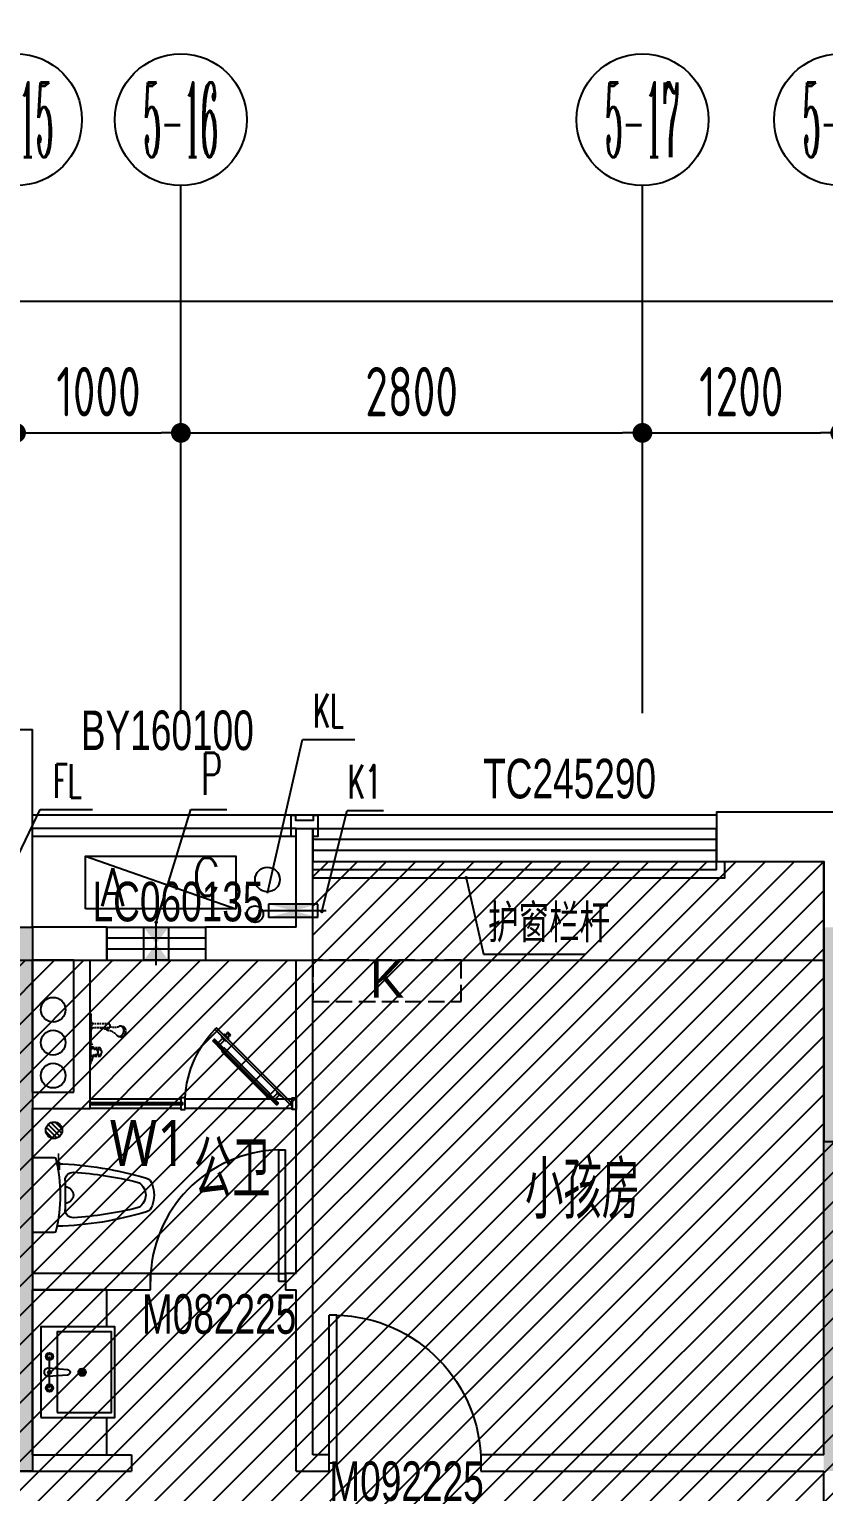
# Model space of a CAD drawing. Header units: millimetres. Extents: x -235126 to 312941, y -228449 to 114042.
# Drawn here: x -87016 to -82196, y -138462 to -129588 of the extents above; entities that cross this region are included whole.
import ezdxf
from ezdxf.enums import TextEntityAlignment as Align
from ezdxf.lldxf.tags import DXFTag

# ---------------------------------------------------------------- set-up
doc = ezdxf.new("R2010")
doc.units = ezdxf.units.MM
doc.header["$LTSCALE"] = 800
doc.linetypes.add('DASH', pattern=[0.35, 0.25, -0.1])
doc.linetypes.add('DASHED2', pattern=[9.525, 6.35, -3.175])
doc.layers.get('DEFPOINTS').update_dxf_attribs({"color": 250})
for name, color, linetype in [('_WALL', 6, 'Continuous'), ('_景森-废水立管', 4, 'Continuous'), ('_景森-污水立管', 2, 'Continuous'), ('_景森-空调冷凝立管', 116, 'Continuous'), ('_景森-通气立管', 112, 'Continuous'), ('_景森-雨水立管', 231, 'Continuous'), ('AXIS', 3, 'Continuous'), ('AXIS_TEXT', 7, 'Continuous'), ('c景森a-厨厕', 14, 'Continuous'), ('FF-DOOR-门扇', 2, 'Continuous'), ('FF-UTIL-沐浴趟门', 1, 'Continuous'), ('FF-UTIL-洁具', 1, 'Continuous'), ('f景森a-房名', 61, 'Continuous'), ('j景森a-金属挂石', 30, 'Continuous'), ('k景森a-空调', 15, 'Continuous'), ('l景森a-栏杆', 54, 'Continuous'), ('m景森a-门窗', 2, 'Continuous'), ('m景森a-门窗编号', 51, 'Continuous'), ('PUB_TEXT', 7, 'Continuous'), ('S-消防-附件', 1, 'Continuous'), ('STAIR', 2, 'Continuous'), ('s景森a-索引', 123, 'Continuous'), ('TEXT', 7, 'Continuous'), ('t景森a-砼', 6, 'Continuous'), ('WALL', 4, 'Continuous'), ('暖通意见', 90, 'Continuous'), ('留孔', 1, 'Continuous')]:
    doc.layers.add(name, color=color, linetype=linetype)
doc.styles.add('_TCH_AXIS', font='COMPLEX', dxfattribs={"width": 0.8, "bigfont": 'HZTXT'})
doc.styles.add('_TCH_DIM', font='TXT', dxfattribs={"width": 0.65, "bigfont": 'HZTXT'})
doc.styles.add('COMPLEX', font='COMPLEX')
doc.styles.add('DIM_FONT', font='simplex_.ttf', dxfattribs={"width": 0.7, "bigfont": 'GBCBIG'})
doc.styles.get("Standard").update_dxf_attribs({"font": 'arial.ttf'})
doc.styles.add('TSSD_REIN_T3', font='TSSDENG', dxfattribs={"width": 0.7, "bigfont": 'HZTXT'})
doc.styles.add('景森-黑体', font='')
doc.styles.add('景森尺寸字体', font='景森细字型.SHX', dxfattribs={"width": 0.7, "bigfont": '景森汉字.shx'})
doc.styles.add('景森细字体', font='景森细字型.SHX', dxfattribs={"width": 0.85, "bigfont": '景森汉字.shx'})
doc.styles.get('景森-黑体').set_extended_font_data('Microsoft YaHei')
tags = doc.linetypes.add('HIDDEN2', pattern=[0.1875, 0.125, -0.0625]).pattern_tags.tags
tags[6:7] = [DXFTag(74, 4), DXFTag(75, 0), DXFTag(340, '0'), DXFTag(46, 1.0), DXFTag(50, 0.0), DXFTag(44, 0.0), DXFTag(45, 0.0)]
tags[4:5] = [DXFTag(74, 4), DXFTag(75, 0), DXFTag(340, '0'), DXFTag(46, 1.0), DXFTag(50, 0.0), DXFTag(44, 0.0), DXFTag(45, 0.0)]
doc.dimstyles.new('_TCH_ARCH&&100', dxfattribs={"dimtxt": 300, "dimasz": 120, "dimexe": 250, "dimexo": 0, "dimgap": 100, "dimtad": 1, "dimdec": 0, "dimzin": 0, "dimdsep": 46, "dimtxsty": 'TSSD_REIN_T3', "dimblk": 'DOT', "dimcen": 0.09, "dimclrt": 7, "dimazin": 2, "dimtfac": 1, "dimtdec": 0, "dimtix": 1, "dimtmove": 2, "dimatfit": 3, "dimtolj": 1, "dimtzin": 0, "dimarcsym": 0})

# ---------------------------------------------------------------- blocks, each defined once
blk = doc.blocks.new('景森门窗编号01')
at = {"layer": 'm景森a-门窗编号', "style": '景森尺寸字体', "width": 0.7}
blk.add_attdef('门窗编号', text='', height=2.4, dxfattribs=at).set_placement((0, 0), align=Align.MIDDLE)
blk = doc.blocks.new('卫生间排气孔')
at = {"layer": '留孔', "ltscale": 0.1}
blk.add_line((130, 0), (-130, 0), dxfattribs=at)
blk.add_lwpolyline([(100, -75), (-100, -75), (-100, 75), (100, 75)], close=True, dxfattribs=at)
blk.add_solid([(100, -75), (100, 75), (-100, 75), (-100, -75)], dxfattribs=at)
blk = doc.blocks.new('A$C6474651F')
at = {"layer": '留孔'}
blk.add_line((40, 0), (40, 400), dxfattribs=at)
at = {"layer": '留孔', "linetype": 'HIDDEN2', "ltscale": 0.5}
for p, q in [((0, 50), (0, 350)), ((0, 350), (80, 350)), ((80, 50), (80, 350)), ((80, 50), (0, 50))]:
    blk.add_line(p, q, dxfattribs=at)
blk.add_solid([(80, 50), (80, 350), (0, 350), (0, 50)], dxfattribs=at)
blk = doc.blocks.new('BATH')
at = {"linetype": 'DASH', "ltscale": 0.05}
for p, q in [((285.4, 0), (0, 0)), ((5.6, 0), (31.6, -12.1)), ((129.6, 0), (104.1, -12.1)), ((144.4, 0), (145, -1)), ((190.5, 0), (239.3, 0)), ((190.5, -3.2), (190.5, 0)), ((239.3, -3.1), (239.3, 0)), ((285.4, 0), (284.8, -1)), ((31.6, -12.1), (44.4, -12.1)), ((44.4, -12.1), (44.4, -51)), ((58.2, -57.4), (50.5, -57.4)), ((53.5, -40), (53.5, -36.3)), ((77.8, -57.4), (85.5, -57.4)), ((82.5, -40), (82.5, -36.3)), ((91.8, -51), (91.8, -12.1)), ((91.8, -12.1), (104.1, -12.1)), ((191.2, -2.5), (147.7, -2.5)), ((236.1, -6.3), (193.7, -6.3)), ((194.1, -89.4), (203.2, -55.3)), ((203.3, -102.3), (203.2, -6.3)), ((226.7, -102.4), (226.6, -6.3)), ((282.1, -2.5), (238.6, -2.5)), ((153.4, -168.7), (156.5, -156.9)), ((189.9, -98.3), (191.6, -92.3)), ((220.4, -108.8), (209.4, -108.8)), ((210, -183.8), (213.1, -172.1))]:
    blk.add_line(p, q, dxfattribs=at)
at = {"color": 251, "linetype": 'DASH', "ltscale": 0.05}
for p, q in [((91.7, 0), (44.3, 0)), ((44.3, 0), (44.3, -11.9)), ((92.1, 0), (44.7, 0)), ((275.7, 0), (151.8, 0)), ((45, -15.3), (44.6, -14.4)), ((44.9, -15.2), (53.9, -37.2)), ((91.1, -15.2), (82.1, -37.2)), ((91.1, -15.3), (91.4, -14.4)), ((91.7, 0), (91.7, -11.9)), ((276.3, 0), (152.4, 0))]:
    blk.add_line(p, q, dxfattribs=at)
for centre, radius, start, end in [((51.1, -12.2), 6.87, 177.39994, 200.82252), ((-52.1, -44.6), 105.9, 5.80235, 22.58697), ((59.6, -33.2), 6.35, 185.80235, 232.33074), ((59.8, -34.8), 6.35, 202.29699, 245.86143), ((66.9, -23.7), 18.4, 232.33074, 273.30983), ((67.2, -18.3), 24.4, 245.86143, 271.87311), ((68.2, -21.8), 20.3, 268.65753, 269.55314), ((67.9, -17.1), 25.7, 269.61262, 270.13828), ((69.1, -23.7), 18.4, 266.69017, 307.66926), ((68.8, -18.3), 24.4, 268.12689, 294.13857), ((67.8, -21.8), 20.3, 270.44686, 271.34247), ((68.1, -17.1), 25.7, 269.86172, 270.38738), ((76.2, -34.8), 6.35, 294.13857, 337.70301), ((76.4, -33.2), 6.35, 307.66926, 354.19765), ((188.1, -44.6), 105.9, 157.41303, 174.19765), ((84.9, -12.2), 6.87, 339.17748, 2.60006), ((172.6, -161.3), 16.7, 165, 193.91751), ((193.9, -99.4), 4.07, 129.16683, 165), ((198.2, -97.8), 8.69, 200.83317, 201.23198), ((196.8, -103), 8.69, 104.83949, 129.16683), ((198.1, -107.8), 13.7, 67.5964, 104.83949), ((199.7, -101.7), 13.7, 74.7863, 104.83949), ((190.3, -169.5), 23.6, 13.91751, 23.823), ((179.4, -159.6), 23.6, 193.91751, 218.13726), ((184.6, -155.5), 30.2, 218.13726, 237.74628), ((189.2, -148.1), 39, 237.74628, 255), ((189.2, -148.1), 39, 255, 272.25372), ((189.6, -156.8), 30.2, 272.25372, 291.86274), ((192, -163), 23.6, 291.86274, 316.08249), ((197, -167.8), 16.7, 316.08249, 345)]:
    blk.add_arc(centre, radius, start, end, dxfattribs=at)
at = {"linetype": 'DASH', "ltscale": 0.05}
for centre, radius, start, end in [((50.8, -51), 6.35, 180, 270), ((94.3, -39.2), 40.8, 181.13076, 213.58799), ((64.5, -56.8), 6.46, 220.34879, 243.3825), ((66.6, -52.7), 11.1, 243.3825, 258.27303), ((68, -46), 17.9, 258.27303, 270), ((68, -46), 17.9, 270, 281.72697), ((69.4, -52.7), 11.1, 281.72697, 296.6175), ((71.5, -56.8), 6.46, 296.6175, 319.65121), ((41.7, -39.2), 40.8, 326.41201, 358.86924), ((85.5, -51), 6.35, 270, 0), ((147.7, 0.6), 3.17, 210, 270), ((193.7, -3.2), 3.17, 180.07821, 270.07821), ((236.1, -3.1), 3.17, 270.07821, 0.07821), ((282.1, 0.6), 3.17, 270, 330), ((172.6, -161.3), 16.7, 136.08249, 165), ((91.8, -75), 101.7, 312.02087, 347.90061), ((177.6, -166.1), 23.6, 127.47022, 136.08249), ((193.9, -99.4), 4.07, 165, 200.83317), ((195.5, -93.4), 4.07, 129.16683, 165), ((198.4, -96.9), 8.69, 104.83949, 129.16683), ((209.6, -102.5), 6.35, 178.2992, 268.2992), ((297.1, -132.7), 89.5, 164.49946, 200.25596), ((197, -167.8), 16.7, 345, 13.91751), ((220.3, -102.4), 6.35, 270.07821, 0.07821), ((169.5, -173), 16.7, 165, 193.91751), ((176.2, -171.3), 23.6, 193.91751, 218.13726), ((181.4, -167.2), 30.2, 218.13726, 237.74628), ((186.1, -159.8), 39, 237.74628, 255), ((185, -150.5), 47.8, 259.14431, 285.36325), ((188.9, -174.7), 23.6, 291.86274, 316.08249), ((193.9, -179.5), 16.7, 316.08249, 345)]:
    blk.add_arc(centre, radius, start, end, dxfattribs=at)
blk = doc.blocks.new('A$C5F59444B')
at = {"layer": 'FF-DOOR-门扇'}
for p, q in [((0, 8.5), (459.6, 468.1)), ((468.1, 459.6), (8.5, 0)), ((459.6, 468.1), (468.1, 459.6)), ((415.1, 342.9), (469.5, 397.4)), ((480.1, 386.8), (425.7, 332.3)), ((473.8, 397.4), (480.1, 391)), ((139.3, 74.2), (408, 342.9)), ((425.7, 325.3), (157, 56.6)), ((415.1, 342.9), (425.7, 332.3)), ((8.5, 0), (0, 8.5)), ((139.3, 67.2), (84.9, 12.7)), ((84.9, 8.5), (91.2, 2.1)), ((95.5, 2.1), (149.9, 56.6)), ((116.3, 44.2), (105.7, 33.6)), ((149.9, 56.6), (139.3, 67.2))]:
    blk.add_line(p, q, dxfattribs=at)
at = {"layer": 'FF-DOOR-门扇', "linetype": 'ByBlock'}
for p, q in [((373, 423.9), (390.7, 441.6)), ((376.5, 420.4), (373, 423.9)), ((388.9, 397.4), (385.4, 400.9)), ((417.2, 425.7), (388.9, 397.4)), ((390.7, 441.6), (394.2, 438.1)), ((425.7, 417.2), (397.4, 388.9)), ((397.4, 388.9), (400.9, 385.4)), ((400.9, 385.4), (429.2, 413.7)), ((420.4, 404.8), (409.8, 394.2)), ((409.8, 394.2), (438.1, 365.9)), ((413.7, 429.2), (417.2, 425.7)), ((448.7, 376.5), (420.4, 404.8)), ((429.2, 413.7), (425.7, 417.2)), ((438.1, 365.9), (448.7, 376.5)), ((65.1, 56.6), (93.3, 84.9)), ((68.6, 53), (65.1, 56.6)), ((96.9, 81.3), (68.6, 53)), ((77.4, 61.9), (88, 72.5)), ((105.7, 33.6), (77.4, 61.9)), ((88, 72.5), (116.3, 44.2)), ((93.3, 84.9), (96.9, 81.3))]:
    blk.add_line(p, q, dxfattribs=at)
at = {"layer": 'FF-DOOR-门扇', "color": 250, "linetype": 'ByBlock'}
for p, q in [((394.2, 438.1), (376.5, 420.4)), ((385.4, 400.9), (413.7, 429.2))]:
    blk.add_line(p, q, dxfattribs=at)
at = {"layer": 'FF-DOOR-门扇', "color": 253, "ltscale": 0.3}
for p, q in [((417.2, 340.8), (473.8, 397.4)), ((423.6, 334.5), (480.1, 391)), ((138, 69.4), (412.8, 344.2)), ((144.6, 61.9), (420.4, 337.6)), ((152.1, 55.3), (427, 330.1)), ((141.4, 65.1), (84.9, 8.5)), ((147.8, 58.7), (91.2, 2.1))]:
    blk.add_line(p, q, dxfattribs=at)
at = {"layer": 'FF-DOOR-门扇', "color": 253, "linetype": 'HIDDEN2'}
blk.add_arc((-0.9, 8.2), 650.9, 0, 43.90411, dxfattribs=at)
at = {"layer": 'FF-DOOR-门扇', "linetype": 'ByBlock', "extrusion": (0, 0, -1)}
for centre, major_axis, start_param, end_param in [((377.8, 409.2), (-7.94, 7.94), 0.673001, 3.186133), ((405.4, 436.8), (7.94, 7.94), 1.526256, 4.039388)]:
    blk.add_ellipse(centre, major_axis=major_axis, ratio=1, start_param=start_param, end_param=end_param, dxfattribs=at)
at = {"layer": 'FF-DOOR-门扇', "extrusion": (0, 0, -1)}
for centre, major_axis, start_param, end_param in [((471.6, 395.3), (-2.12, 2.12), 6.283185, 7.853982), ((478, 388.9), (-2.12, 2.12), 1.570796, 3.141593), ((411.5, 339.4), (-3.54, 3.54), 6.283185, 7.853982), ((422.1, 328.8), (-3.54, 3.54), 1.570796, 3.141593), ((87, 10.6), (2.12, 2.12), 3.141593, 4.712389), ((93.3, 4.2), (-2.12, 2.12), 3.141593, 4.712389), ((142.8, 70.7), (-3.54, 3.54), 4.712389, 6.283185), ((153.4, 60.1), (3.54, 3.54), 1.570796, 3.141593)]:
    blk.add_ellipse(centre, major_axis=major_axis, ratio=1, start_param=start_param, end_param=end_param, dxfattribs=at)
blk = doc.blocks.new('A$C424F4CC1')
at = {"layer": 'FF-UTIL-洁具', "color": 8}
blk.add_line((197.8, 165.4), (197.8, 341.6), dxfattribs=at)
at = {"layer": 'FF-UTIL-洁具'}
blk.add_lwpolyline([(143.8, 470.5, -0.12061), (143.8, 36.5, -0.357023), (134, 28.5), (0, 28.5), (0, 478.5), (134, 478.5, -0.357023)], format="xyb", close=True, dxfattribs=at)
blk.add_lwpolyline([(149.8, 63.5, 0.06605), (690.9, 151.7, 0.269328), (725.1, 188.4, 0.182773), (725.1, 318.5, 0.269328), (690.9, 355.2, 0.06605), (149.8, 443.5, 0.062712)], format="xyb", dxfattribs=at)
for points, const_width in [([(157.6, 51.3), (157.6, 101.2)], 20), ([(157.6, 55.7), (157.6, 0)], 10)]:
    blk.add_lwpolyline(points, dxfattribs=dict(at, const_width=const_width))
at = {"layer": 'FF-UTIL-洁具', "color": 8}
for centre, radius, start, end in [((247.8, 341.6), 50, 89.39094, 180), ((117.4, -1718.2), 2113.8, 75.80734, 86.44946), ((197.8, 253.5), 50, 270, 90), ((630.1, 301.6), 30, 57.79102, 79.23123), ((599.8, 253.5), 86.9, 302.20898, 57.79102), ((630.1, 205.3), 30, 280.76877, 302.20898), ((247.8, 165.4), 50, 180, 270.60906), ((117.4, 2225.1), 2113.8, 273.55054, 284.19266)]:
    blk.add_arc(centre, radius, start, end, dxfattribs=at)
blk = doc.blocks.new('A$C3DC908CA')
at = {"color": 253, "linetype": 'DASHED2'}
blk.add_line((15, 83.2), (142.3, 83.2), dxfattribs=at)
blk.add_lwpolyline([(78.7, 103.8, -0.333626), (96, 90.2), (90.1, 10.3, -0.368164), (78.7, 0, -0.368164), (67.2, 10.3), (61.3, 90.2, -0.333626)], format="xyb", close=True)
for centre in [(15, 83.2), (142.3, 83.2)]:
    blk.add_circle(centre, 15)
at = {"color": 253}
for centre, radius in [((15, 83.2), 13), ((3.6, 83.3), 1.45), ((4.2, 79.8), 1.45), ((4.2, 86.8), 1.45), ((5.8, 76.6), 1.45), ((5.9, 90), 1.45), ((15, 83.2), 9.71), ((8.3, 74.1), 1.45), ((8.4, 92.5), 1.45), ((11.4, 72.4), 1.45), ((11.6, 94.1), 1.45), ((15, 71.8), 1.45), ((15.1, 94.7), 1.45), ((18.5, 72.4), 1.45), ((18.6, 94.1), 1.45), ((21.7, 74), 1.45), ((21.8, 92.4), 1.45), ((24.2, 76.5), 1.45), ((24.3, 89.9), 1.45), ((25.9, 79.6), 1.45), ((25.9, 86.7), 1.45), ((26.5, 83.2), 1.45), ((78.6, 82.5), 6.71), ((142.3, 83.2), 13), ((130.9, 83.2), 1.45), ((131.4, 86.7), 1.45), ((131.5, 79.6), 1.45), ((133, 89.9), 1.45), ((133.1, 76.5), 1.45), ((142.3, 83.2), 9.71), ((135.5, 92.4), 1.45), ((135.6, 74), 1.45), ((138.7, 94.1), 1.45), ((138.8, 72.4), 1.45), ((142.2, 94.7), 1.45), ((142.4, 71.8), 1.45), ((145.7, 94.1), 1.45), ((145.9, 72.4), 1.45), ((148.9, 92.5), 1.45), ((149.1, 74.1), 1.45), ((151.5, 90), 1.45), ((151.6, 76.6), 1.45), ((153.1, 86.8), 1.45), ((153.2, 79.8), 1.45), ((153.7, 83.3), 1.45)]:
    blk.add_circle(centre, radius, dxfattribs=at)
blk = doc.blocks.new('e6547754')
at = {"color": 253, "linetype": 'DASHED2'}
blk.add_line((442.5, 95.4), (442.5, -95.4), dxfattribs=at)
blk.add_lwpolyline([(473.4, 0, -0.333626), (452.9, -26.1), (333.1, -17.2, -0.368164), (317.6, 0, -0.368164), (333.1, 17.2), (452.9, 26.1, -0.333626)], format="xyb", close=True)
for centre in [(442.5, 95.4), (442.5, -95.4)]:
    blk.add_circle(centre, 22.6)
at = {"color": 253}
for centre, radius in [((442.5, 95.4), 19.6), ((425.4, 95.6), 2.17), ((426.2, 90.3), 2.17), ((426.2, 100.8), 2.17), ((428.7, 105.6), 2.17), ((442.5, 95.4), 14.6), ((432.5, 109.3), 2.17), ((437.3, 111.7), 2.17), ((442.6, 112.5), 2.17), ((447.9, 111.7), 2.17), ((452.6, 109.2), 2.17), ((456.4, 105.4), 2.17), ((458.7, 90), 2.17), ((458.8, 100.6), 2.17), ((459.6, 95.3), 2.17), ((428.6, 85.5), 2.17), ((432.3, 81.7), 2.17), ((441.4, 0.1), 10.1), ((437.1, 79.2), 2.17), ((442.4, 78.3), 2.17), ((447.6, 79.1), 2.17), ((452.4, 81.5), 2.17), ((456.2, 85.3), 2.17), ((442.5, -95.4), 19.6), ((426.2, -90.3), 2.17), ((428.6, -85.5), 2.17), ((442.5, -95.4), 14.6), ((432.3, -81.7), 2.17), ((437.1, -79.2), 2.17), ((442.4, -78.3), 2.17), ((447.6, -79.1), 2.17), ((452.4, -81.5), 2.17), ((456.2, -85.3), 2.17), ((458.7, -90), 2.17), ((425.4, -95.6), 2.17), ((426.2, -100.8), 2.17), ((428.7, -105.6), 2.17), ((432.5, -109.3), 2.17), ((437.3, -111.7), 2.17), ((442.6, -112.5), 2.17), ((447.9, -111.7), 2.17), ((452.6, -109.2), 2.17), ((456.4, -105.4), 2.17), ((458.8, -100.6), 2.17), ((459.6, -95.3), 2.17)]:
    blk.add_circle(centre, radius, dxfattribs=at)
at = {"layer": 'FF-UTIL-洁具', "color": 8}
for p, q in [((240.6, 0), (219.6, 0)), ((246.8, 0), (241.9, 0)), ((244.6, 25), (244.6, 3.2)), ((244.6, 1.9), (244.6, -2.2)), ((269.6, 0), (248.3, 0)), ((244.6, -3.7), (244.6, -25))]:
    blk.add_line(p, q, dxfattribs=at)
at = {"layer": 'FF-UTIL-洁具'}
blk.add_lwpolyline([(495, 275), (45, 275), (45, -275), (495, -275)], close=True, dxfattribs=at)
at = {"layer": 'FF-UTIL-洁具', "color": 8}
blk.add_lwpolyline([(395, 245), (65, 245), (65, -245), (395, -245)], close=True, dxfattribs=at)
for radius in [22.5, 16.2]:
    blk.add_circle((244.6, 0), radius, dxfattribs=at)
at = {"layer": 'FF-UTIL-洁具', "color": 8, "xscale": 1.5, "yscale": 1.5, "zscale": 1.5, "rotation": 270}
blk.add_blockref('A$C3DC908CA', (317.6, 118), dxfattribs=at)
blk = doc.blocks.new('831Q1OE7')
at = {"color": 0}
for p, q in [((-49.5, 7.1), (-7.1, 49.5)), ((-46.5, -18.3), (18.3, 46.5)), ((-35.4, -35.4), (35.4, 35.4)), ((-18.3, -46.5), (46.5, 18.3)), ((7.1, -49.5), (49.5, -7.1))]:
    blk.add_line(p, q, dxfattribs=at)
at = {"extrusion": (0, 0, -1)}
blk.add_ellipse((0, 0), major_axis=(35.4, 35.4), ratio=1, dxfattribs=at)
at = {"width": 0.8, "flags": 9}
for tag in ['XSIZE', 'YSIZE']:
    blk.add_attdef(tag, (0, 0), '', height=0.5, dxfattribs=at)
blk = doc.blocks.new('景森-挂式空调-01')
at = {"layer": 'k景森a-空调', "linetype": 'DASH', "ltscale": 0.5}
blk.add_lwpolyline([(-550, 0), (-550, 250), (350, 250), (350, 0)], close=True, dxfattribs=at)
at = {"layer": 'k景森a-空调', "text_generation_flag": 4}
blk.add_text('K', height=225, rotation=180, dxfattribs=at).set_placement((4.6, 23.7))
blk = doc.blocks.new('regergr')
at = {"layer": '暖通意见', "ltscale": 0.5}
blk.add_line((0, 267), (760, 0), dxfattribs=at)
blk.add_lwpolyline([(0, 0), (0, 267), (760, 267), (760, 0)], close=True, dxfattribs=at)
at = {"layer": '暖通意见', "style": 'DIM_FONT', "width": 0.8}
for s, p in [('C', (679.8, 162.5)), ('A', (197.2, 109.7))]:
    blk.add_text(s, height=192, dxfattribs=at).set_placement(p, align=Align.MIDDLE_RIGHT)
blk = doc.blocks.new('A$C12205E67')
at = {"layer": 'j景森a-金属挂石'}
blk.add_lwpolyline([(-530.3, 106.1), (-509.1, 127.3), (-601, 219.2), (-618.7, 201.5), (-597.5, 180.3), (-675.3, 102.5), (-675.3, 102.5), (-696.5, 123.7), (-714.2, 106.1), (-622.3, 14.1), (-601, 35.4)], dxfattribs=at)
blk = doc.blocks.new('$TCHSYS$WIN2D')
for p, q in [((-0.5, 0.5), (0.5, 0.5)), ((-0.5, 0.5), (-0.5, -0.5)), ((0.5, 0.5), (0.5, -0.5)), ((0.5, 0.1667), (-0.5, 0.1667)), ((0.5, -0.1667), (-0.5, -0.1667)), ((-0.5, -0.5), (0.5, -0.5))]:
    blk.add_line(p, q)
blk = doc.blocks.new('$DorLib2D$00000001')
at = {"layer": 'FF-DOOR-门扇'}
for p, q in [((0.45, 0.975), (0.5, 0.975)), ((0.45, 0), (0.45, 0.975)), ((0.5, 0), (0.5, 0.975)), ((0.5, 0), (0.45, 0))]:
    blk.add_line(p, q, dxfattribs=at)
at = {"layer": 'FF-DOOR-门扇', "color": 8, "linetype": 'HIDDEN2'}
blk.add_arc((0.475, 0), 0.975, 91.46928, 180, dxfattribs=at)
blk = doc.blocks.new('1T4标准层墙柱布置图')
at = {"layer": 't景森a-砼'}
h = blk.add_hatch(color=8, dxfattribs=at)
h.dxf.hatch_style = 1
h.paths.add_polyline_path([(-126240.1, -13402.6), (-126440.1, -13402.6), (-126440.1, -15602.6), (-125740.1, -15602.6), (-125740.1, -15402.6), (-126240.1, -15402.6)])
h.paths.add_polyline_path([(-130240.1, -12502.6), (-130440.1, -12502.6), (-130440.1, -15602.6), (-129840.1, -15602.6), (-129840.1, -15402.6), (-130240.1, -15402.6)])
h.paths.add_polyline_path([(-147679.8, 2427.2), (-147467.7, 2215.1), (-149589, 93.8), (-149730.4, 235.2), (-148174.8, 1790.8), (-148245.5, 1861.5)])
h.paths.add_polyline_path([(-140608.8, -8886.5), (-138628.9, -6906.6), (-139053.1, -6482.3), (-138911.7, -6340.9), (-138346, -6906.6), (-139142, -7702.6), (-134260.1, -7702.6), (-134260.1, -7902.6), (-139342, -7902.6), (-140467.4, -9027.9)])
h.paths.add_polyline_path([(-141640.1, -10117.9), (-142022.9, -9735), (-142164.4, -9876.4), (-141881.5, -10159.3), (-142871.5, -11149.3), (-142730.1, -11290.7), (-141940.1, -10500.7), (-141640.1, -10500.7)])
h.paths.add_polyline_path([(-135040.1, -26302.6), (-135040.1, -24102.6), (-135240.1, -24102.6), (-135240.1, -25602.6), (-135340.1, -25602.6), (-135340.1, -26302.6)])
h.paths.add_polyline_path([(-148440.1, -26302.6), (-148440.1, -24102.6), (-148240.1, -24102.6), (-148240.1, -25602.6), (-148140.1, -25602.6), (-148140.1, -26302.6)])
h.paths.add_polyline_path([(-141840.1, -14902.6), (-141640.1, -14902.6), (-141640.1, -15702.6), (-146140.1, -15702.6), (-146140.1, -15502.6), (-141840.1, -15502.6)])
h.paths.add_polyline_path([(-145063.5, -47.6), (-144639.2, -471.9), (-144851.4, -684), (-145134.2, -401.2), (-147114.1, -2381.1), (-147255.5, -2239.7)])
h.paths.add_polyline_path([(-138040.1, -17302.6), (-138040.1, -20452.6), (-137840.1, -20452.6), (-137840.1, -17502.6), (-137340.1, -17502.6), (-137340.1, -17302.6)])
h.paths.add_polyline_path([(-133790.1, -17502.6), (-136540.1, -17502.6), (-136540.1, -17302.6), (-133790.1, -17302.6)])
h.paths.add_polyline_path([(-131640.1, -26302.6), (-131640.1, -23052.6), (-131440.1, -23052.6), (-131440.1, -25502.6), (-131340.1, -25502.6), (-131340.1, -26302.6)])
h.paths.add_polyline_path([(-153760.9, -4078.2), (-153973, -3866), (-153407.4, -3300.3), (-153336.6, -3371), (-150508.2, -542.6), (-150366.8, -684)])
h.paths.add_polyline_path([(-149765.8, -8073.3), (-148846.5, -8992.6), (-148705.1, -8851.1), (-149094, -8462.2), (-147750.5, -7118.7), (-147891.9, -6977.3), (-149235.4, -8320.8), (-149624.3, -7931.9)])
h.paths.add_polyline_path([(-133990.1, -19152.6), (-133990.1, -20452.6), (-133790.1, -20452.6), (-133790.1, -19352.6), (-133190.1, -19352.6), (-133190.1, -19152.6)])
h.paths.add_polyline_path([(-142447.2, -2805.4), (-141740.1, -3512.5), (-141881.5, -3653.9), (-142164.4, -3371.1), (-144144.3, -5351), (-144285.7, -5209.5), (-142305.8, -3229.6), (-142588.6, -2946.8)])
h.paths.add_polyline_path([(-149164.7, -4148.9), (-151498.2, -6482.3), (-151038.5, -6941.9), (-150826.4, -6729.8), (-151144.6, -6411.6), (-149023.3, -4290.3)])
h.paths.add_polyline_path([(-132740.1, -7302.6), (-131990.1, -7302.6), (-131990.1, -7502.6), (-132540.1, -7502.6), (-132540.1, -10602.6), (-132740.1, -10602.6)])
h.paths.add_polyline_path([(-132340.1, -13302.6), (-132740.1, -13302.6), (-132740.1, -12502.6), (-132340.1, -12502.6)])
h.paths.add_polyline_path([(-142240.1, -25202.6), (-141240.1, -25202.6), (-141240.1, -25002.6), (-141640.1, -25002.6), (-141640.1, -23052.6), (-141840.1, -23052.6), (-141840.1, -25002.6), (-142240.1, -25002.6)])
h.paths.add_polyline_path([(-137840.1, -25202.6), (-137840.1, -23052.6), (-138040.1, -23052.6), (-138040.1, -25002.6), (-138540.1, -25002.6), (-138540.1, -25202.6)])
h.paths.add_polyline_path([(-145640.1, -25202.6), (-145640.1, -23052.6), (-145440.1, -23052.6), (-145440.1, -25002.6), (-144940.1, -25002.6), (-144940.1, -25202.6)])
h.paths.add_polyline_path([(-151840.1, -26302.6), (-151840.1, -23052.6), (-152040.1, -23052.6), (-152040.1, -25502.6), (-152140.1, -25502.6), (-152140.1, -26302.6)])
h.paths.add_polyline_path([(-146265.6, -11573.5), (-143225, -8532.9), (-143366.4, -8391.5), (-146265.6, -11290.7), (-146795.9, -10760.3), (-146937.3, -10901.7)])
h.paths.add_polyline_path([(-127240.1, -7302.6), (-127240.1, -10602.6), (-127440.1, -10602.6), (-127440.1, -7502.6), (-127940.1, -7502.6), (-127940.1, -7302.6)])
h.paths.add_polyline_path([(-149440.1, -21552.6), (-152040.1, -21552.6), (-152040.1, -22102.6), (-151840.1, -22102.6), (-151840.1, -21752.6), (-149440.1, -21752.6)])
h.paths.add_polyline_path([(-134260.1, -10602.6), (-138820.1, -10602.6), (-138820.1, -10402.6), (-134260.1, -10402.6)])
h.paths.add_polyline_path([(-149690.1, -17502.6), (-146940.1, -17502.6), (-146940.1, -17302.6), (-149690.1, -17302.6)])
h.paths.add_polyline_path([(-149490.1, -19152.6), (-149490.1, -20452.6), (-149690.1, -20452.6), (-149690.1, -19352.6), (-150290.1, -19352.6), (-150290.1, -19152.6)])
h.paths.add_polyline_path([(-131440.1, -22102.6), (-131440.1, -21552.6), (-134040.1, -21552.6), (-134040.1, -21752.6), (-131640.1, -21752.6), (-131640.1, -22102.6)])
h.paths.add_polyline_path([(-123940.1, -15402.6), (-123940.1, -15602.6), (-123440.1, -15602.6), (-123440.1, -13902.6), (-123640.1, -13902.6), (-123640.1, -15402.6)])
h.paths.add_polyline_path([(-145440.1, -17302.6), (-145440.1, -20452.6), (-145640.1, -20452.6), (-145640.1, -17502.6), (-146140.1, -17502.6), (-146140.1, -17302.6)])
h.paths.add_polyline_path([(-139440.1, -15702.6), (-134640.1, -15702.6), (-134640.1, -13102.6), (-135340.1, -13102.6), (-135340.1, -13302.6), (-134840.1, -13302.6), (-134840.1, -15502.6), (-139240.1, -15502.6), (-139240.1, -13302.6), (-138740.1, -13302.6), (-138740.1, -13102.6), (-139440.1, -13102.6)])
h.paths.add_polyline_path([(-119840.1, -8402.6), (-120440.1, -8402.6), (-120440.1, -8602.6), (-120040.1, -8602.6), (-120040.1, -10602.6), (-119840.1, -10602.6)])
h.paths.add_polyline_path([(-122140.1, -7302.6), (-122440.1, -7302.6), (-122440.1, -10602.6), (-122240.1, -10602.6), (-122240.1, -8102.6), (-122140.1, -8102.6)])
h.paths.add_polyline_path([(-119840.1, -11702.6), (-120040.1, -11702.6), (-120040.1, -15002.6), (-119840.1, -15002.6)])
at = {"layer": '_WALL', "linetype": 'ByBlock'}
blk.add_lwpolyline([(-127240.1, -7302.6), (-127240.1, -10602.6), (-127440.1, -10602.6), (-127440.1, -7502.6), (-127940.1, -7502.6), (-127940.1, -7302.6), (-127240.1, -7302.6)], dxfattribs=at)
blk = doc.blocks.new('_AXISO')
blk.add_circle((0, 0), 0.5)
at = {"layer": 'AXIS_TEXT', "style": 'COMPLEX', "width": 1.041667}
blk.add_attdef('A', text='', height=0.56, dxfattribs=at).set_placement((-0.25, -0.28), (0.25, -0.28), align=Align.FIT)
blk = doc.blocks.new('_Dot')
at = {"color": 0, "linetype": 'ByBlock', "lineweight": -2}
blk.add_line((-0.5, 0), (-1, 0), dxfattribs=at)
at = {"color": 0, "linetype": 'ByBlock', "const_width": 0.5}
blk.add_lwpolyline([(-0.25, 0, 1), (0.25, 0, 1)], format="xyb", close=True, dxfattribs=at)
blk = doc.blocks.new('*D281')
at = {"layer": 'AXIS', "color": 0, "lineweight": -2, "transparency": 16777216}
for p, q in [((-99096.5, -133736.6), (-99096.5, -130986.6)), ((-79596.5, -133736.6), (-79596.5, -130986.6)), ((-98976.5, -131236.6), (-79716.5, -131236.6))]:
    blk.add_line(p, q, dxfattribs=at)
at = {"layer": 'DEFPOINTS', "color": 0, "transparency": 16777216}
for p in [(-79596.5, -131236.6), (-99096.5, -133736.6), (-79596.5, -133736.6)]:
    blk.add_point(p, dxfattribs=at)
at = {"layer": 'AXIS', "color": 0, "lineweight": -2, "transparency": 16777216, "xscale": 120, "yscale": 120, "zscale": 120, "rotation": 180}
blk.add_blockref('_Dot', (-99096.5, -131236.6), dxfattribs=at)
at = {"layer": 'AXIS', "color": 0, "lineweight": -2, "transparency": 16777216, "xscale": 120, "yscale": 120, "zscale": 120}
blk.add_blockref('_Dot', (-79596.5, -131236.6), dxfattribs=at)
at = {"layer": 'AXIS', "color": 7, "transparency": 16777216, "insert": (-89346.5, -130986.6), "char_height": 300, "attachment_point": 5, "style": 'TSSD_REIN_T3'}
blk.add_mtext('\\A1;19500', dxfattribs=at)
blk = doc.blocks.new('*D287')
at = {"layer": 'AXIS', "color": 0, "lineweight": -2, "transparency": 16777216}
for p, q in [((-87096.5, -133736.6), (-87096.5, -131786.6)), ((-86096.5, -133736.6), (-86096.5, -131786.6)), ((-86976.5, -132036.6), (-86216.5, -132036.6))]:
    blk.add_line(p, q, dxfattribs=at)
at = {"layer": 'DEFPOINTS', "color": 0, "transparency": 16777216}
for p in [(-86096.5, -132036.6), (-87096.5, -133736.6), (-86096.5, -133736.6)]:
    blk.add_point(p, dxfattribs=at)
at = {"layer": 'AXIS', "color": 0, "lineweight": -2, "transparency": 16777216, "xscale": 120, "yscale": 120, "zscale": 120, "rotation": 180}
blk.add_blockref('_Dot', (-87096.5, -132036.6), dxfattribs=at)
at = {"layer": 'AXIS', "color": 0, "lineweight": -2, "transparency": 16777216, "xscale": 120, "yscale": 120, "zscale": 120}
blk.add_blockref('_Dot', (-86096.5, -132036.6), dxfattribs=at)
at = {"layer": 'AXIS', "color": 7, "transparency": 16777216, "insert": (-86596.5, -131786.6), "char_height": 300, "attachment_point": 5, "style": 'TSSD_REIN_T3'}
blk.add_mtext('\\A1;1000', dxfattribs=at)
blk = doc.blocks.new('*D288')
at = {"layer": 'AXIS', "color": 0, "lineweight": -2, "transparency": 16777216}
for p, q in [((-86096.5, -133736.6), (-86096.5, -131786.6)), ((-83296.5, -133736.6), (-83296.5, -131786.6)), ((-85976.5, -132036.6), (-83416.5, -132036.6))]:
    blk.add_line(p, q, dxfattribs=at)
at = {"layer": 'DEFPOINTS', "color": 0, "transparency": 16777216}
for p in [(-83296.5, -132036.6), (-86096.5, -133736.6), (-83296.5, -133736.6)]:
    blk.add_point(p, dxfattribs=at)
at = {"layer": 'AXIS', "color": 0, "lineweight": -2, "transparency": 16777216, "xscale": 120, "yscale": 120, "zscale": 120, "rotation": 180}
blk.add_blockref('_Dot', (-86096.5, -132036.6), dxfattribs=at)
at = {"layer": 'AXIS', "color": 0, "lineweight": -2, "transparency": 16777216, "xscale": 120, "yscale": 120, "zscale": 120}
blk.add_blockref('_Dot', (-83296.5, -132036.6), dxfattribs=at)
at = {"layer": 'AXIS', "color": 7, "transparency": 16777216, "insert": (-84696.5, -131786.6), "char_height": 300, "attachment_point": 5, "style": 'TSSD_REIN_T3'}
blk.add_mtext('\\A1;2800', dxfattribs=at)
blk = doc.blocks.new('*D289')
at = {"layer": 'AXIS', "color": 0, "lineweight": -2, "transparency": 16777216}
for p, q in [((-83296.5, -133736.6), (-83296.5, -131786.6)), ((-82096.5, -133736.6), (-82096.5, -131786.6)), ((-83176.5, -132036.6), (-82216.5, -132036.6))]:
    blk.add_line(p, q, dxfattribs=at)
at = {"layer": 'DEFPOINTS', "color": 0, "transparency": 16777216}
for p in [(-82096.5, -132036.6), (-83296.5, -133736.6), (-82096.5, -133736.6)]:
    blk.add_point(p, dxfattribs=at)
at = {"layer": 'AXIS', "color": 0, "lineweight": -2, "transparency": 16777216, "xscale": 120, "yscale": 120, "zscale": 120, "rotation": 180}
blk.add_blockref('_Dot', (-83296.5, -132036.6), dxfattribs=at)
at = {"layer": 'AXIS', "color": 0, "lineweight": -2, "transparency": 16777216, "xscale": 120, "yscale": 120, "zscale": 120}
blk.add_blockref('_Dot', (-82096.5, -132036.6), dxfattribs=at)
at = {"layer": 'AXIS', "color": 7, "transparency": 16777216, "insert": (-82696.5, -131786.6), "char_height": 300, "attachment_point": 5, "style": 'TSSD_REIN_T3'}
blk.add_mtext('\\A1;1200', dxfattribs=at)

msp = doc.modelspace()

# ---------------------------------------------------------------- hatches: boundary and pattern name
h = msp.add_hatch()
h.set_pattern_fill('ANSI31', color=8, scale=1000, style=0)
h.set_pattern_definition([(45, (-92296.46, -144736.55), (-88.38835, 88.38835), [])])
h.paths.add_polyline_path([(-92296.5, -140236.6), (-92296.5, -135236.6), (-89996.5, -135236.6), (-89996.5, -134036.6), (-87196.5, -134036.6), (-87196.5, -135236.6), (-85296.5, -135236.6), (-85296.5, -134636.6), (-82196.5, -134636.6), (-82196.5, -136336.6), (-79796.5, -136336.6), (-79796.5, -143136.6), (-83396.5, -143136.6), (-83396.5, -144736.6), (-89996.5, -144736.6), (-89996.5, -140236.6)])

# ---------------------------------------------------------------- linework, layer by layer
msp.add_lwpolyline([(-92296.5, -140236.6), (-92296.5, -135236.6), (-89996.5, -135236.6), (-89996.5, -134036.6), (-87196.5, -134036.6), (-87196.5, -135236.6), (-85296.5, -135236.6), (-85296.5, -134636.6), (-82196.5, -134636.6), (-82196.5, -136336.6), (-79796.5, -136336.6), (-79796.5, -143136.6), (-83396.5, -143136.6), (-83396.5, -144736.6), (-89996.5, -144736.6), (-89996.5, -140236.6)], close=True)
at = {"layer": '_景森-废水立管'}
msp.add_circle((-86871.5, -135536.6), 75, dxfattribs=at)
at = {"layer": '_景森-污水立管'}
msp.add_circle((-86871.5, -135936.6), 75, dxfattribs=at)
at = {"layer": '_景森-空调冷凝立管'}
msp.add_circle((-85646.5, -134956.6), 50, dxfattribs=at)
at = {"layer": '_景森-通气立管'}
msp.add_circle((-86871.5, -135736.6), 75, dxfattribs=at)
at = {"layer": '_景森-雨水立管'}
msp.add_circle((-85571.5, -134746.6), 75, dxfattribs=at)
at = {"layer": 'AXIS'}
for p, q in [((-86096.5, -133736.6), (-86096.5, -130536.6)), ((-83296.5, -133736.6), (-83296.5, -130536.6))]:
    msp.add_line(p, q, dxfattribs=at)
at = {"layer": 'c景森a-厨厕', "linetype": 'ByBlock'}
msp.add_lwpolyline([(-86546.5, -137461.6), (-86546.5, -137236.6), (-86996.5, -137236.6), (-86996.5, -138236.6), (-86546.5, -138236.6), (-86546.5, -138011.6)], dxfattribs=at)
at = {"layer": 'FF-UTIL-沐浴趟门', "color": 8}
for points in [[(-86096.5, -136114.1), (-86096.5, -136136.6), (-86646.5, -136136.6), (-86646.5, -136076.6), (-86096.5, -136076.6), (-86096.5, -136099.1)], [(-86071.5, -136136.6), (-86071.5, -136099.6), (-86071.5, -136099.6), (-86071.5, -136076.6), (-85421.5, -136076.6), (-85421.5, -136136.6), (-86071.5, -136136.6)]]:
    msp.add_lwpolyline(points, dxfattribs=at)
at = {"layer": 'FF-UTIL-沐浴趟门', "color": 2}
msp.add_lwpolyline([(-86646.5, -136114.1), (-86646.5, -136099.1), (-86086.5, -136099.1), (-86086.5, -136114.1)], close=True, dxfattribs=at)
at = {"layer": 'FF-UTIL-沐浴趟门', "linetype": 'ByBlock'}
msp.add_lwpolyline([(-86071.5, -136141.6), (-86071.5, -136099.6), (-86071.5, -136099.6), (-86071.5, -136071.6), (-86096.5, -136071.6), (-86096.5, -136086.6), (-86096.5, -136086.6), (-86096.5, -136099.1), (-86086.5, -136099.1), (-86086.5, -136114.1), (-86096.5, -136114.1), (-86096.5, -136141.6), (-86071.5, -136141.6)], dxfattribs=at)
at = {"layer": 'FF-UTIL-沐浴趟门'}
msp.add_lwpolyline([(-85396.5, -136071.6), (-85396.5, -136141.6), (-85421.5, -136141.6), (-85421.5, -136071.6)], close=True, dxfattribs=at)
at = {"layer": 'j景森a-金属挂石'}
msp.add_line((-82846.5, -134356.6), (-86996.5, -134356.6), dxfattribs=at)
at = {"layer": 'l景森a-栏杆'}
for points in [[(-85296.5, -134686.6), (-85296.5, -134686.6), (-82846.5, -134686.6), (-82846.5, -134636.6)], [(-85296.5, -134736.6), (-85296.5, -134736.6), (-82796.5, -134736.6), (-82796.5, -134636.6)]]:
    msp.add_lwpolyline(points, dxfattribs=at)
at = {"layer": 'm景森a-门窗'}
for p, q in [((-85296.5, -135236.6), (-82196.5, -135236.6)), ((-86281.5, -137136.6), (-85461.5, -137136.6))]:
    msp.add_line(p, q, dxfattribs=at)
at = {"layer": 'STAIR'}
for p, q in [((-85396.5, -134436.6), (-86996.5, -134436.6)), ((-85396.5, -134486.6), (-86996.5, -134486.6))]:
    msp.add_line(p, q, dxfattribs=at)
at = {"layer": 's景森a-索引'}
for p, q in [((-85571.1, -134829.8), (-85357.8, -133896.5)), ((-85357.8, -133896.5), (-85041.5, -133896.5)), ((-87260.2, -134967.8), (-86949.9, -134322.7)), ((-86949.9, -134322.7), (-86633.6, -134322.7)), ((-86246.5, -135006.6), (-86036.7, -134322.7)), ((-86036.7, -134322.7), (-85817.8, -134322.7)), ((-85241.3, -134940.8), (-85087.1, -134327.8)), ((-85087.1, -134327.8), (-84868.1, -134327.8)), ((-84365.6, -134736.6), (-84261.3, -135199.9)), ((-84261.3, -135199.9), (-83644.9, -135199.9))]:
    msp.add_line(p, q, dxfattribs=at)
at = {"layer": 's景森a-索引', "const_width": 10.7}
for points in [[(-84366.8, -134731.4, 1), (-84364.4, -134741.8, 1)], [(-85242.6, -134946, 1), (-85240, -134935.6, 1)], [(-86248, -135011.7, 1), (-86244.9, -135001.5, 1)]]:
    msp.add_lwpolyline(points, format="xyb", close=True, dxfattribs=at)
at = {"layer": 'WALL'}
for p, q in [((-87196.5, -133836.6), (-86996.5, -133836.6)), ((-86996.5, -135036.6), (-86996.5, -133836.6)), ((-82846.5, -134336.6), (-81996.5, -134336.6)), ((-82846.5, -134336.6), (-82846.5, -134636.6)), ((-85396.5, -134536.6), (-85396.5, -134436.6)), ((-85396.5, -134436.6), (-85296.5, -134436.6)), ((-85296.5, -134436.6), (-85296.5, -134636.6)), ((-82846.5, -134436.6), (-82846.5, -134636.6)), ((-85396.5, -135036.6), (-85396.5, -134536.6)), ((-85296.5, -135136.6), (-85296.5, -134636.6)), ((-82846.5, -134636.6), (-82196.5, -134636.6)), ((-82196.5, -136236.6), (-82196.5, -134636.6)), ((-86746.5, -135036.6), (-86996.5, -135036.6)), ((-86546.5, -135036.6), (-86746.5, -135036.6)), ((-86546.5, -135236.6), (-86546.5, -135036.6)), ((-85396.5, -135036.6), (-85946.5, -135036.6)), ((-85946.5, -135036.6), (-85946.5, -135236.6)), ((-85296.5, -137136.6), (-85296.5, -135136.6)), ((-86996.5, -136036.6), (-86996.5, -135236.6)), ((-86746.5, -135236.6), (-86996.5, -135236.6)), ((-86746.5, -136036.6), (-86746.5, -135236.6)), ((-86646.5, -135236.6), (-86546.5, -135236.6)), ((-86646.5, -136136.6), (-86646.5, -135236.6)), ((-85946.5, -135236.6), (-85396.5, -135236.6)), ((-85396.5, -137136.6), (-85396.5, -135236.6)), ((-86996.5, -136036.6), (-86746.5, -136036.6)), ((-86996.5, -137136.6), (-86996.5, -136136.6)), ((-86996.5, -136136.6), (-86646.5, -136136.6)), ((-82196.5, -138236.6), (-82196.5, -136236.6)), ((-86281.5, -137136.6), (-86996.5, -137136.6)), ((-86281.5, -137236.6), (-86281.5, -137136.6)), ((-85396.5, -137136.6), (-85461.5, -137136.6)), ((-85461.5, -137136.6), (-85461.5, -137236.6)), ((-85296.5, -138236.6), (-85296.5, -137136.6)), ((-86996.5, -137236.6), (-86281.5, -137236.6)), ((-86996.5, -138236.6), (-86996.5, -137236.6)), ((-85461.5, -137236.6), (-85396.5, -137236.6)), ((-85396.5, -138336.6), (-85396.5, -137236.6)), ((-86996.5, -138236.6), (-86396.5, -138236.6)), ((-86396.5, -138236.6), (-86396.5, -138336.6)), ((-85196.5, -138236.6), (-85296.5, -138236.6)), ((-85196.5, -138336.6), (-85196.5, -138236.6)), ((-82196.5, -138236.6), (-84276.5, -138236.6)), ((-84276.5, -138236.6), (-84276.5, -138336.6)), ((-87196.5, -138336.6), (-86396.5, -138336.6)), ((-85396.5, -138336.6), (-85196.5, -138336.6)), ((-84276.5, -138336.6), (-82196.5, -138336.6)), ((-82196.5, -139436.6), (-82196.5, -138336.6))]:
    msp.add_line(p, q, dxfattribs=at)

# ---------------------------------------------------------------- block references
at = {"xscale": -1, "rotation": 44.99999919385077}
msp.add_blockref('A$C12205E67', (-85696.5, -134936.6), dxfattribs=at)
at = {"layer": '_WALL'}
msp.add_blockref('1T4标准层墙柱布置图', (40243.6, -127734), dxfattribs=at)
at = {"layer": 'AXIS'}
ref = msp.add_blockref('_AXISO', (-87096.5, -130136.6), dxfattribs=dict(at, xscale=800, yscale=800, zscale=800))
ref.add_attrib('A', '5-15', dxfattribs={"layer": 'AXIS_TEXT', "height": 452.55, "style": '_TCH_AXIS', "width": 0.28}).set_placement((-87322.7, -130362.8), (-86870.2, -130362.8), align=Align.FIT)
ref = msp.add_blockref('_AXISO', (-86096.5, -130136.6), dxfattribs=dict(at, xscale=800, yscale=800, zscale=800))
ref.add_attrib('A', '5-16', dxfattribs={"layer": 'AXIS_TEXT', "height": 452.55, "rotation": 360, "style": '_TCH_AXIS', "width": 0.28}).set_placement((-86322.7, -130362.8), (-85870.2, -130362.8), align=Align.FIT)
ref = msp.add_blockref('_AXISO', (-83296.5, -130136.6), dxfattribs=dict(at, xscale=800, yscale=800, zscale=800))
ref.add_attrib('A', '5-17', dxfattribs={"layer": 'AXIS_TEXT', "height": 452.55, "rotation": 360, "style": '_TCH_AXIS', "width": 0.28}).set_placement((-83522.7, -130362.8), (-83070.2, -130362.8), align=Align.FIT)
ref = msp.add_blockref('_AXISO', (-82096.5, -130136.6), dxfattribs=dict(at, xscale=800, yscale=800, zscale=800))
ref.add_attrib('A', '5-18', dxfattribs={"layer": 'AXIS_TEXT', "height": 452.55, "rotation": 360, "style": '_TCH_AXIS', "width": 0.28}).set_placement((-82322.7, -130362.8), (-81870.2, -130362.8), align=Align.FIT)
at = {"layer": 'FF-DOOR-门扇', "xscale": -1, "rotation": 359.999999999992}
msp.add_blockref('A$C5F59444B', (-85421.5, -136115), dxfattribs=at)
at = {"layer": 'FF-UTIL-洁具', "linetype": 'ByBlock', "extrusion": (0, 0, -1), "xscale": -1.080787383970622, "yscale": 1.080787383970622, "zscale": -1.080787383970622, "rotation": 270}
msp.add_blockref('BATH', (86644.7, -135867.3), dxfattribs=at)
at = {"layer": 'FF-UTIL-洁具', "xscale": -1, "rotation": 180}
msp.add_blockref('A$C424F4CC1', (-86996.5, -136407.6), dxfattribs=at)
at = {"layer": 'FF-UTIL-洁具', "linetype": 'ByBlock', "rotation": 179.9999999999921}
msp.add_blockref('e6547754', (-86451.5, -137736.6), dxfattribs=at)
at = {"layer": 'k景森a-空调', "xscale": 1.2, "yscale": 1.2, "zscale": 1.2}
msp.add_blockref('regergr', (-86675.5, -134924.9), dxfattribs=at)
at = {"layer": 'k景森a-空调', "xscale": -1, "rotation": 359.999999999992}
msp.add_blockref('景森-挂式空调-01', (-84946.5, -135486.6), dxfattribs=at)
at = {"layer": 'm景森a-门窗'}
for name, p, xscale, yscale, zscale, rotation in [('$TCHSYS$WIN2D', (-84071.5, -134536.6), -2449.999999999942, 200, 200, 180), ('$TCHSYS$WIN2D', (-86246.5, -135136.6), -600, -200, 200, 180), ('$DorLib2D$00000001', (-84736.5, -138286.6), -920, 920, 100, 359.999999999998)]:
    msp.add_blockref(name, p, dxfattribs=dict(at, xscale=xscale, yscale=yscale, zscale=zscale, rotation=rotation))
at = {"layer": 'm景森a-门窗', "xscale": 820, "yscale": 820, "zscale": 100}
msp.add_blockref('$DorLib2D$00000001', (-85871.5, -137186.6), dxfattribs=at)
at = {"layer": 'm景森a-门窗编号', "ltscale": 2}
ref = msp.add_blockref('景森门窗编号01', (-86178.7, -133841.3), dxfattribs=dict(at, xscale=-100, yscale=100, zscale=100))
ref.add_attrib('门窗编号', 'BY160100', dxfattribs={"height": 240, "style": '景森尺寸字体', "width": 0.7}).set_placement((-86178.7, -133841.3), align=Align.MIDDLE)
ref = msp.add_blockref('景森门窗编号01', (-83738.5, -134134.3), dxfattribs=dict(at, xscale=-100, yscale=100, zscale=100))
ref.add_attrib('门窗编号', 'TC245290', dxfattribs={"height": 240, "style": '景森尺寸字体', "width": 0.7}).set_placement((-83738.5, -134134.3), align=Align.MIDDLE)
ref = msp.add_blockref('景森门窗编号01', (-86113.8, -134880.4), dxfattribs=dict(at, xscale=-100, yscale=100, zscale=100))
ref.add_attrib('门窗编号', 'LC060135', dxfattribs={"height": 240, "style": '景森尺寸字体', "width": 0.7}).set_placement((-86113.8, -134880.4), align=Align.MIDDLE)
at = {"layer": 'm景森a-门窗编号', "ltscale": 2, "xscale": 100, "yscale": 100, "zscale": 100}
for p, values in [((-85864.8, -137382.9), {'门窗编号': 'M082225'}), ((-84727.5, -138397.3), {'门窗编号': 'M092225'})]:
    msp.add_blockref('景森门窗编号01', p, dxfattribs=at).add_auto_attribs(values)
at = {"layer": 'S-消防-附件', "extrusion": (0, 0, -1), "zscale": -1, "rotation": 180.0000000000079}
msp.add_blockref('831Q1OE7', (86866.6, -136268.3), dxfattribs=at)
at = {"layer": 'TEXT', "xscale": -1, "rotation": 90}
msp.add_blockref('A$C6474651F', (-85215, -134896.6), dxfattribs=at)
at = {"layer": '留孔', "ltscale": 0.1, "rotation": 270}
msp.add_blockref('卫生间排气孔', (-86246.5, -135136.6), dxfattribs=at)

# ---------------------------------------------------------------- texts
at = {"layer": 'f景森a-房名'}
for s, height, style, width, p in [('W1', 280, '景森-黑体', 0.85, (-86528.5, -136485.1)), ('公卫', 350, '景森细字体', 0.7, (-86017.2, -136679.3)), ('小孩房', 350, '景森细字体', 0.7, (-84008.7, -136805.1))]:
    msp.add_text(s, height=height, dxfattribs=dict(at, style=style, width=width)).set_placement(p)
at = {"layer": 'PUB_TEXT', "style": '_TCH_DIM'}
for s, height, width, p in [('KL', 204, 0.564706, (-85294.5, -133824.5)), ('P', 255, 0.564706, (-85974.7, -134232.7)), ('FL', 204, 0.564706, (-86870.2, -134250.7)), ('K1', 204, 0.564706, (-85082.7, -134255.8)), ('护窗栏杆', 231.49, 0.8, (-84233.6, -135127.9))]:
    msp.add_text(s, height=height, dxfattribs=dict(at, width=width)).set_placement(p)

# ---------------------------------------------------------------- dimensions: what is measured, and where the dimension line sits
at = {"layer": 'AXIS'}
for p1, p2, distance, picture, middle in [((-99096.5, -133736.6), (-79596.5, -133736.6), 2500, '*D281', (-89346.5, -130986.6)), ((-87096.5, -133736.6), (-86096.5, -133736.6), 1700, '*D287', (-86596.5, -131786.6)), ((-86096.5, -133736.6), (-83296.5, -133736.6), 1700, '*D288', (-84696.5, -131786.6)), ((-83296.5, -133736.6), (-82096.5, -133736.6), 1700, '*D289', (-82696.5, -131786.6))]:
    dim = msp.add_aligned_dim(p1=p1, p2=p2, distance=distance, dimstyle='_TCH_ARCH&&100', dxfattribs=at)
    dim.commit()
    dim.dimension.update_dxf_attribs({"geometry": picture, "text_midpoint": middle})

doc.saveas('drawing.dxf')
